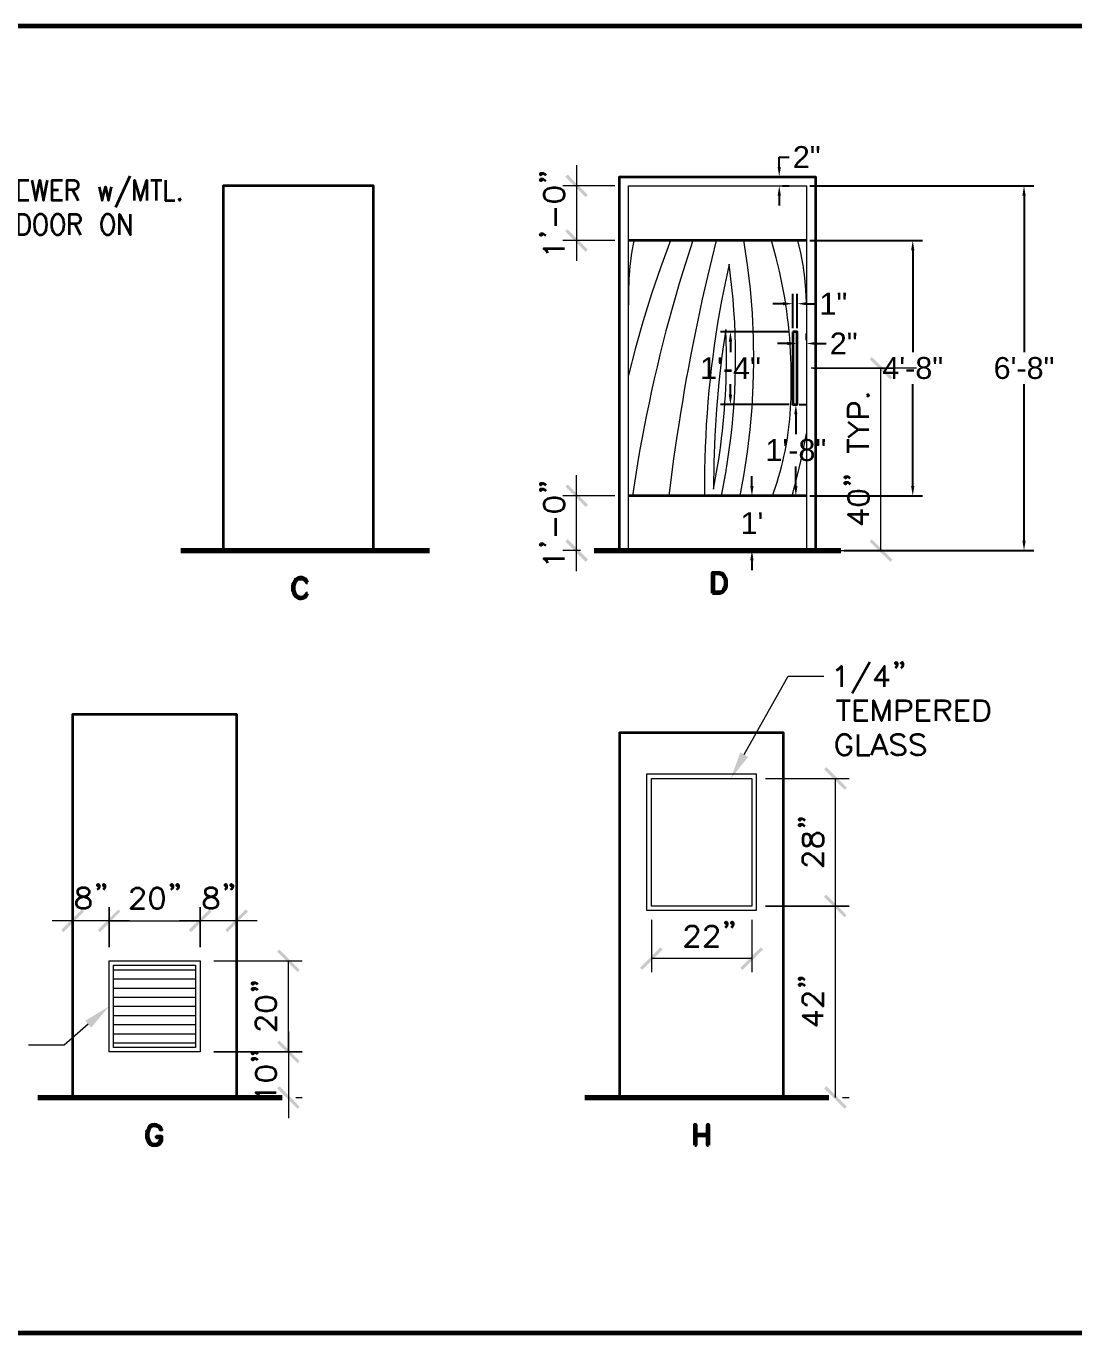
# Model space of a CAD drawing. Header units: inches. Extents: x 5 to 516, y -193 to 129.
# Drawn here: x 259.95 to 279.1, y -122.96 to -99.07 of the extents above; entities that cross this region are included whole.
import ezdxf

# ---------------------------------------------------------------- set-up
doc = ezdxf.new("R2010")
doc.units = ezdxf.units.IN
doc.header["$MEASUREMENT"] = 0
for name, color, linetype in [('Highlight', 210, 'Continuous'), ('PDF3_Geometry', 7, 'Continuous'), ('PDF3_Solid Fills', 7, 'Continuous')]:
    doc.layers.add(name, color=color, linetype=linetype)
doc.styles.get("Standard").update_dxf_attribs({"font": 'arial.ttf'})
doc.dimstyles.get("Standard").update_dxf_attribs({"dimtxt": 0.4, "dimasz": 0.18, "dimexe": 0.18, "dimexo": 0.0625, "dimgap": 0.09, "dimtad": 0, "dimtih": 1, "dimtoh": 1, "dimdec": 4, "dimlfac": 12, "dimzin": 0, "dimdsep": 46, "dimlunit": 4, "dimtxsty": 'Standard', "dimcen": 0.09, "dimadec": 3, "dimazin": 0, "dimtfac": 1, "dimtdec": 4, "dimtofl": 0, "dimtmove": 0, "dimatfit": 3, "dimfxl": 1, "dimtolj": 1, "dimtzin": 0, "dimarcsym": 0})

# ---------------------------------------------------------------- blocks, each defined once
blk = doc.blocks.new('*D26')
at = {"layer": 'Defpoints', "color": 0, "transparency": 16777216}
for p in [(274.211, -102.992), (276.156, -102.992), (274.211, -107.659)]:
    blk.add_point(p, dxfattribs=at)
at = {"layer": 'Highlight', "color": 0, "lineweight": -2, "transparency": 16777216}
for p, q in [((274.274, -102.992), (276.336, -102.992)), ((276.156, -103.172), (276.156, -105.031)), ((276.156, -107.479), (276.156, -105.62)), ((274.274, -107.659), (276.336, -107.659))]:
    blk.add_line(p, q, dxfattribs=at)
at = {"layer": 'Highlight', "color": 0, "transparency": 16777216}
for points in [[(276.126, -103.172), (276.186, -103.172), (276.156, -102.992)], [(276.126, -107.479), (276.186, -107.479), (276.156, -107.659)]]:
    blk.add_solid(points, dxfattribs=at)
at = {"layer": 'Highlight', "color": 0, "transparency": 16777216, "insert": (276.156, -105.325), "char_height": 0.4, "attachment_point": 5}
blk.add_mtext('\\A1;4\'-8"', dxfattribs=at)
blk = doc.blocks.new('*D27')
at = {"layer": 'Defpoints', "color": 0, "transparency": 16777216}
for p in [(274.211, -101.992), (274.841, -108.659), (278.191, -108.659)]:
    blk.add_point(p, dxfattribs=at)
at = {"layer": 'Highlight', "color": 0, "lineweight": -2, "transparency": 16777216}
for p, q in [((274.274, -101.992), (278.371, -101.992)), ((278.191, -102.172), (278.191, -105.031)), ((278.191, -108.479), (278.191, -105.62)), ((274.904, -108.659), (278.371, -108.659))]:
    blk.add_line(p, q, dxfattribs=at)
at = {"layer": 'Highlight', "color": 0, "transparency": 16777216}
for points in [[(278.161, -102.172), (278.221, -102.172), (278.191, -101.992)], [(278.161, -108.479), (278.221, -108.479), (278.191, -108.659)]]:
    blk.add_solid(points, dxfattribs=at)
at = {"layer": 'Highlight', "color": 0, "transparency": 16777216, "insert": (278.191, -105.325), "char_height": 0.4, "attachment_point": 5}
blk.add_mtext('\\A1;6\'-8"', dxfattribs=at)
blk = doc.blocks.new('*D28')
at = {"layer": 'Defpoints', "color": 0, "transparency": 16777216}
for p in [(273.715, -101.826), (273.715, -101.826), (273.715, -101.992)]:
    blk.add_point(p, dxfattribs=at)
at = {"layer": 'Highlight', "color": 0, "lineweight": -2, "transparency": 16777216}
for p, q in [((273.715, -101.646), (273.715, -101.466)), ((273.715, -101.466), (273.895, -101.466)), ((273.777, -101.826), (273.895, -101.826)), ((273.777, -101.992), (273.895, -101.992)), ((273.715, -102.172), (273.715, -102.352))]:
    blk.add_line(p, q, dxfattribs=at)
at = {"layer": 'Highlight', "color": 0, "transparency": 16777216}
for points in [[(273.685, -101.646), (273.745, -101.646), (273.715, -101.826)], [(273.685, -102.172), (273.745, -102.172), (273.715, -101.992)]]:
    blk.add_solid(points, dxfattribs=at)
at = {"layer": 'Highlight', "color": 0, "transparency": 16777216, "insert": (274.218, -101.466), "char_height": 0.4, "attachment_point": 5}
blk.add_mtext('\\A1;2"', dxfattribs=at)
blk = doc.blocks.new('*D29')
at = {"layer": 'Defpoints', "color": 0, "transparency": 16777216}
for p in [(273.216, -107.659), (273.216, -107.659), (273.216, -108.659)]:
    blk.add_point(p, dxfattribs=at)
at = {"layer": 'Highlight', "color": 0, "lineweight": -2, "transparency": 16777216}
for p, q in [((273.216, -107.479), (273.216, -107.299)), ((273.278, -107.659), (273.396, -107.659)), ((273.278, -108.659), (273.396, -108.659)), ((273.216, -108.839), (273.216, -109.019))]:
    blk.add_line(p, q, dxfattribs=at)
at = {"layer": 'Highlight', "color": 0, "transparency": 16777216}
for points in [[(273.186, -107.479), (273.246, -107.479), (273.216, -107.659)], [(273.186, -108.839), (273.246, -108.839), (273.216, -108.659)]]:
    blk.add_solid(points, dxfattribs=at)
at = {"layer": 'Highlight', "color": 0, "transparency": 16777216, "insert": (273.216, -108.159), "char_height": 0.4, "attachment_point": 5}
blk.add_mtext("\\A1;1'", dxfattribs=at)
blk = doc.blocks.new('*D30')
at = {"layer": 'Defpoints', "color": 0, "transparency": 16777216}
for p in [(273.961, -104.659), (272.823, -105.992), (273.961, -105.992)]:
    blk.add_point(p, dxfattribs=at)
at = {"layer": 'Highlight', "color": 0, "lineweight": -2, "transparency": 16777216}
for p, q in [((273.899, -104.659), (272.643, -104.659)), ((272.823, -104.839), (272.823, -105.035)), ((272.823, -105.812), (272.823, -105.616)), ((273.899, -105.992), (272.643, -105.992))]:
    blk.add_line(p, q, dxfattribs=at)
at = {"layer": 'Highlight', "color": 0, "transparency": 16777216}
for points in [[(272.793, -104.839), (272.853, -104.839), (272.823, -104.659)], [(272.793, -105.812), (272.853, -105.812), (272.823, -105.992)]]:
    blk.add_solid(points, dxfattribs=at)
at = {"layer": 'Highlight', "color": 0, "transparency": 16777216, "insert": (272.823, -105.325), "char_height": 0.4, "attachment_point": 5}
blk.add_mtext('\\A1;1\'-4"', dxfattribs=at)
blk = doc.blocks.new('*D31')
at = {"layer": 'Defpoints', "color": 0, "transparency": 16777216}
for p in [(274.044, -104.147), (273.961, -104.659), (274.044, -104.659)]:
    blk.add_point(p, dxfattribs=at)
at = {"layer": 'Highlight', "color": 0, "lineweight": -2, "transparency": 16777216}
for p, q in [((273.781, -104.147), (273.601, -104.147)), ((273.961, -104.596), (273.961, -103.967)), ((274.044, -104.596), (274.044, -103.967)), ((274.224, -104.147), (274.404, -104.147))]:
    blk.add_line(p, q, dxfattribs=at)
at = {"layer": 'Highlight', "color": 0, "transparency": 16777216}
for points in [[(273.781, -104.117), (273.781, -104.177), (273.961, -104.147)], [(274.224, -104.117), (274.224, -104.177), (274.044, -104.147)]]:
    blk.add_solid(points, dxfattribs=at)
at = {"layer": 'Highlight', "color": 0, "transparency": 16777216, "insert": (274.705, -104.147), "char_height": 0.4, "attachment_point": 5}
blk.add_mtext('\\A1;1"', dxfattribs=at)
blk = doc.blocks.new('*D32')
at = {"layer": 'Defpoints', "color": 0, "transparency": 16777216}
for p in [(274.019, -105.992), (274.019, -105.992), (274.019, -107.659)]:
    blk.add_point(p, dxfattribs=at)
at = {"layer": 'Highlight', "color": 0, "lineweight": -2, "transparency": 16777216}
for p, q in [((274.082, -105.992), (274.199, -105.992)), ((274.019, -106.172), (274.019, -106.531)), ((274.019, -107.479), (274.019, -107.12)), ((274.082, -107.659), (274.199, -107.659))]:
    blk.add_line(p, q, dxfattribs=at)
at = {"layer": 'Highlight', "color": 0, "transparency": 16777216}
for points in [[(273.989, -106.172), (274.049, -106.172), (274.019, -105.992)], [(273.989, -107.479), (274.049, -107.479), (274.019, -107.659)]]:
    blk.add_solid(points, dxfattribs=at)
at = {"layer": 'Highlight', "color": 0, "transparency": 16777216, "insert": (274.019, -106.825), "char_height": 0.4, "attachment_point": 5}
blk.add_mtext('\\A1;1\'-8"', dxfattribs=at)
blk = doc.blocks.new('*D33')
at = {"layer": 'Defpoints', "color": 0, "transparency": 16777216}
for p in [(274.044, -104.874), (274.211, -104.874), (274.211, -104.874)]:
    blk.add_point(p, dxfattribs=at)
at = {"layer": 'Highlight', "color": 0, "lineweight": -2, "transparency": 16777216}
for p, q in [((274.044, -104.811), (274.044, -104.694)), ((274.211, -104.811), (274.211, -104.694)), ((273.864, -104.874), (273.684, -104.874)), ((274.391, -104.874), (274.571, -104.874))]:
    blk.add_line(p, q, dxfattribs=at)
at = {"layer": 'Highlight', "color": 0, "transparency": 16777216}
for points in [[(273.864, -104.844), (273.864, -104.904), (274.044, -104.874)], [(274.391, -104.844), (274.391, -104.904), (274.211, -104.874)]]:
    blk.add_solid(points, dxfattribs=at)
at = {"layer": 'Highlight', "color": 0, "transparency": 16777216, "insert": (274.894, -104.874), "char_height": 0.4, "attachment_point": 5}
blk.add_mtext('\\A1;2"', dxfattribs=at)

msp = doc.modelspace()

# ---------------------------------------------------------------- hatches: boundary and pattern name
at = {"layer": 'PDF3_Solid Fills', "transparency": 33554559}
for points in [[(269.8446638, -101.7856591), (269.8046663, -101.8256566), (270.177974, -102.198966), (270.2179732, -102.1589685)], [(270.1779757, -103.198902), (270.2179732, -103.1589046), (269.8446621, -102.7855951), (269.8046663, -102.8255926)], [(275.7442845, -105.5320857), (275.7842819, -105.4920883), (275.4076395, -105.1187788), (275.367642, -105.1587763)], [(269.8446638, -107.4519625), (269.8046663, -107.49196), (270.177974, -107.8652694), (270.2179732, -107.8252719)], [(270.1779757, -108.8652054), (270.2179732, -108.8252079), (269.8446621, -108.4518985), (269.8046663, -108.491896)], [(275.4076396, -108.4518984), (275.3676421, -108.4918958), (275.7442846, -108.8652053), (275.7842821, -108.8252078)], [(274.9110046, -113.0316049), (274.951002, -112.9916075), (274.5743596, -112.618298), (274.5343621, -112.6582955)], [(274.951002, -115.3247912), (274.5743596, -114.9514818), (274.5343621, -114.9914793), (274.9110046, -115.3647887)], [(260.5885908, -115.5947739), (260.6252551, -115.6347713), (261.0018962, -115.258128), (260.9619002, -115.2214645)], [(261.2952123, -115.6347706), (261.6685217, -115.2581281), (261.6285243, -115.2214638), (261.2552131, -115.5947738)], [(263.295084, -115.2214645), (262.9217746, -115.5947739), (262.961772, -115.6347713), (263.3350798, -115.258128)], [(264.0017055, -115.2581281), (263.961708, -115.2214638), (263.5883969, -115.5947738), (263.6283961, -115.6347706)], [(264.9083127, -116.3647246), (264.9483101, -116.3247271), (264.5750008, -115.9514177), (264.5350033, -115.9914152)], [(271.5845509, -115.9514176), (271.5445535, -115.9114202), (271.171244, -116.2880626), (271.2112415, -116.324727)], [(273.0044615, -116.2880625), (273.0444589, -116.3247269), (273.4177667, -115.9514177), (273.3777709, -115.91142)], [(264.9483101, -117.9946199), (264.5750007, -117.6179774), (264.5350033, -117.6579748), (264.9083126, -118.0312843)], [(264.9083127, -118.8645643), (264.9483101, -118.8279), (264.5750008, -118.4512572), (264.5350033, -118.4912549)], [(274.5743596, -118.4512573), (274.5343622, -118.4912547), (274.9110047, -118.8645642), (274.9510022, -118.8278998)]]:
    msp.add_hatch(color=256, dxfattribs=at).paths.add_polyline_path(points)

# ---------------------------------------------------------------- linework, layer by layer
at = {"layer": 'PDF3_Geometry', "lineweight": 60}
for points in [[(282.7805003, -99.0724983), (233.3803336, -99.0724983)], [(155.7886388, -122.9609678), (290.779984, -122.9609678)]]:
    msp.add_lwpolyline(points, dxfattribs=at)
at = {"layer": 'PDF3_Geometry', "lineweight": 35}
for points in [[(269.3580278, -101.7589936), (269.3780265, -101.7789923), (269.3580278, -101.7956579), (269.3413622, -101.7789923), (269.3580278, -101.7589936), (269.3946921, -101.7589936), (269.4313564, -101.7789923), (269.448022, -101.7956579)], [(259.9952933, -102.2622962), (259.8086386, -102.2622962), (259.8086386, -101.8856537), (259.9952933, -101.8856537)], [(260.0519567, -101.8856521), (260.1219522, -102.2622946), (260.1952808, -101.8856521), (260.2652763, -102.2622946), (260.3386049, -101.8856521)], [(260.6085895, -102.2622962), (260.4219348, -102.2622962), (260.4219348, -101.8856537), (260.6085895, -101.8856537)], [(260.6952497, -102.2622962), (260.6952497, -101.8856537), (260.8219082, -101.8856537), (260.8652388, -101.9056524), (260.8819044, -101.922318), (260.8952369, -101.9589823), (260.8952369, -101.9923135), (260.8819044, -102.0289778), (260.8652388, -102.0456434), (260.8219082, -102.0656421), (260.6952497, -102.0656421)], [(261.8385107, -101.815656), (261.5818605, -102.3856195)], [(261.9251717, -102.2622962), (261.9251717, -101.8856537), (262.0384977, -102.2622962), (262.1518238, -101.8856537), (262.1518238, -102.2622962)], [(262.2251504, -101.8856521), (262.4251376, -101.8856521)], [(262.3251433, -101.8856521), (262.3251433, -102.2622946)], [(262.4951357, -101.8856521), (262.4951357, -102.2622946), (262.6651248, -102.2622946)], [(266.29489, -108.6585519), (266.29489, -101.9923126), (263.5450663, -101.9923126), (263.5450663, -108.6585519)], [(269.3580278, -101.8656541), (269.3780265, -101.8856529), (269.3580278, -101.9023185), (269.3413622, -101.8856529), (269.3580278, -101.8656541), (269.3946921, -101.8656541), (269.4313564, -101.8856529), (269.448022, -101.9023185)], [(270.7946015, -108.6585519), (270.7946015, -101.8256566), (274.3777051, -101.8256566), (274.3777051, -108.6585519)], [(260.4219348, -102.06564), (260.538594, -102.06564)], [(260.7952426, -102.06564), (260.8952362, -102.262294)], [(261.2818786, -102.0123122), (261.3385416, -102.2622962), (261.3952047, -102.0123122), (261.4518677, -102.2622962), (261.5085307, -102.0123122)], [(269.6280096, -102.7222649), (269.6280096, -102.4022855)], [(260.2652778, -102.5289458), (260.2386128, -102.5122802), (260.1819498, -102.5122802), (260.1519517, -102.5289458), (260.1219537, -102.5656101)], [(260.7385819, -102.8855879), (260.7385819, -102.5122785), (260.8652404, -102.5122785), (260.908571, -102.5289441), (260.9219035, -102.5456097), (260.9385691, -102.5822741), (260.9385691, -102.6189384), (260.9219035, -102.6556027), (260.908571, -102.6722683), (260.8652404, -102.6889339), (260.7385819, -102.6889339)], [(260.8385748, -102.6889351), (260.9385684, -102.8855892)], [(261.4951965, -102.5289458), (261.4651984, -102.5122802), (261.4085354, -102.5122802), (261.3818704, -102.5289458), (261.3518724, -102.5656101)], [(261.6518534, -102.8855879), (261.6518534, -102.5122785), (261.8518406, -102.8855879), (261.8518406, -102.5122785)], [(260.1819498, -102.8855896), (260.2386128, -102.8855896), (260.2652778, -102.868924)], [(261.4085354, -102.8855896), (261.4651984, -102.8855896), (261.4951965, -102.868924)], [(269.3580278, -102.86559), (269.3780265, -102.8855888), (269.3580278, -102.9022544), (269.3413622, -102.8855888), (269.3580278, -102.86559), (269.3946921, -102.86559), (269.4313564, -102.8855888), (269.448022, -102.9022544)], [(269.4846862, -103.2222329), (269.4646875, -103.1889017), (269.4113576, -103.1355718), (269.7880001, -103.1355718)], [(274.2110491, -102.9922485), (270.9612575, -102.9922485)], [(275.3509771, -106.2153746), (274.9776677, -106.2153746), (274.9776677, -106.0553849), (274.9943333, -106.0020549), (275.014332, -105.9820562), (275.0476632, -105.9653906), (275.1009932, -105.9653906), (275.1376575, -105.9820562), (275.1576562, -106.0020549), (275.1743218, -106.0553849), (275.1743218, -106.2153746)], [(274.977666, -106.3053686), (275.1576544, -106.4486927)], [(274.977666, -106.5886841), (275.1576544, -106.448693), (275.3509754, -106.448693)], [(274.977666, -106.8753326), (274.977666, -106.6253486)], [(274.977666, -106.7520071), (275.3509754, -106.7520071)], [(269.3580278, -107.425297), (269.3780265, -107.4452957), (269.3580278, -107.4619613), (269.3413622, -107.4452957), (269.3580278, -107.425297), (269.3946921, -107.425297), (269.4313564, -107.4452957), (269.448022, -107.4619613)], [(274.9243382, -107.3053044), (274.9410038, -107.32197), (274.9243382, -107.3386356), (274.9076726, -107.32197), (274.9243382, -107.3053044), (274.9610025, -107.3053044), (274.9943337, -107.32197), (275.0143325, -107.3386356)], [(274.9243382, -107.411965), (274.9410038, -107.4286306), (274.9243382, -107.4486293), (274.9076726, -107.4286306), (274.9243382, -107.411965), (274.9610025, -107.411965), (274.9943337, -107.4286306), (275.0143325, -107.4486293)], [(269.3580278, -107.5319575), (269.3780265, -107.5519562), (269.3580278, -107.5686218), (269.3413622, -107.5519562), (269.3580278, -107.5319575), (269.3946921, -107.5319575), (269.4313564, -107.5519562), (269.448022, -107.5686218)], [(274.2110491, -107.658616), (270.9612575, -107.658616)], [(275.3509754, -108.0019269), (274.977666, -108.0019269), (275.2276499, -108.1785823), (275.2276499, -107.9119327)], [(269.6280096, -108.3919013), (269.6280096, -108.0685887)], [(269.3580278, -108.5318934), (269.3780265, -108.5518921), (269.3580278, -108.5685577), (269.3413622, -108.5518921), (269.3580278, -108.5318934), (269.3946921, -108.5318934), (269.4313564, -108.5518921), (269.448022, -108.5685577)], [(269.4846862, -108.8918693), (269.4646875, -108.8552049), (269.4113576, -108.801875), (269.7880001, -108.801875)], [(274.7643482, -110.8450793), (274.7976794, -110.8250805), (274.8510093, -110.7717506), (274.8510093, -111.1483931)], [(275.370975, -110.7017542), (275.0476624, -111.2717176)], [(275.6376239, -111.1483927), (275.6376239, -110.7717502), (275.4609686, -111.0217342), (275.7276182, -111.0217342)], [(275.870943, -110.7184191), (275.8509443, -110.7350847), (275.8342787, -110.7184191), (275.8509443, -110.7017535), (275.870943, -110.7184191), (275.870943, -110.7550834), (275.8509443, -110.7917477), (275.8342787, -110.8084133)], [(275.9776019, -110.7184191), (275.9609363, -110.7350847), (275.9409375, -110.7184191), (275.9609363, -110.7017535), (275.9776019, -110.7184191), (275.9776019, -110.7550834), (275.9609363, -110.7917477), (275.9409375, -110.8084133)], [(274.7643482, -111.3983749), (275.0143322, -111.3983749)], [(274.887672, -111.3983749), (274.887672, -111.7716843)], [(275.3343115, -111.7716853), (275.1009932, -111.7716853), (275.1009932, -111.3983759), (275.3343115, -111.3983759)], [(275.4409711, -111.7716853), (275.4409711, -111.3983759), (275.5842952, -111.7716853), (275.7276194, -111.3983759), (275.7276194, -111.7716853)], [(275.870943, -111.7716853), (275.870943, -111.3983759), (276.0309327, -111.3983759), (276.0842626, -111.4150415), (276.1009282, -111.4317071), (276.120927, -111.4683714), (276.120927, -111.5217013), (276.1009282, -111.5583656), (276.0842626, -111.5750312), (276.0309327, -111.5950299), (275.870943, -111.5950299)], [(276.4775708, -111.7716853), (276.2442524, -111.7716853), (276.2442524, -111.3983759), (276.4775708, -111.3983759)], [(276.5842304, -111.7716853), (276.5842304, -111.3983759), (276.7442201, -111.3983759), (276.79755, -111.4150415), (276.8175488, -111.4317071), (276.8342144, -111.4683714), (276.8342144, -111.5050357), (276.8175488, -111.5417), (276.79755, -111.5583656), (276.7442201, -111.5750312), (276.5842304, -111.5750312)], [(277.1908581, -111.7716853), (276.9608728, -111.7716853), (276.9608728, -111.3983759), (277.1908581, -111.3983759)], [(263.7950503, -118.6579108), (263.7950503, -111.6583596), (260.7952426, -111.6583596), (260.7952426, -118.6579108)], [(275.1009932, -111.5750316), (275.2443173, -111.5750316)], [(276.2442524, -111.5750316), (276.3875766, -111.5750316)], [(276.7108889, -111.5750316), (276.8342143, -111.7716856)], [(276.9608728, -111.5750316), (277.1008639, -111.5750316)], [(273.7944092, -118.6579108), (273.7944092, -111.9916715), (270.7946015, -111.9916715), (270.7946015, -118.6579108)], [(275.0309971, -112.1116632), (275.0143315, -112.0749989), (274.9776672, -112.0416677), (274.9410029, -112.021669), (274.8710074, -112.021669), (274.834343, -112.0416677), (274.7976787, -112.0749989), (274.7810131, -112.1116632), (274.7643475, -112.1649931), (274.7643475, -112.2549873), (274.7810131, -112.3083173)], [(275.1543226, -112.0216692), (275.1543226, -112.3983118), (275.3709754, -112.3983118)], [(275.4043066, -112.3983117), (275.5476307, -112.0216692), (275.6909549, -112.3983117)], [(276.0142681, -112.0749995), (275.9776038, -112.0416683), (275.9242738, -112.0216696), (275.8509452, -112.0216696), (275.7976153, -112.0416683), (275.7642841, -112.0749995), (275.7642841, -112.1116638), (275.7809497, -112.1483282), (275.7976153, -112.1649938), (275.8342796, -112.1816593), (275.9409394, -112.2183237)], [(276.3709109, -112.0749995), (276.3342466, -112.0416683), (276.2809167, -112.0216696), (276.2109212, -112.0216696), (276.1542581, -112.0416683), (276.120927, -112.0749995), (276.120927, -112.1116638), (276.1375926, -112.1483282), (276.1542581, -112.1649938), (276.1909225, -112.1816593), (276.2975823, -112.2183237)], [(275.0143315, -112.3449816), (275.0309971, -112.3083173), (275.0309971, -112.2549873), (274.9410029, -112.2549873)], [(275.460969, -112.2716532), (275.6376243, -112.2716532)], [(275.8509452, -112.3983121), (275.7976153, -112.3783134), (275.7642841, -112.3449822)], [(276.2109212, -112.3983121), (276.1542581, -112.3783134), (276.120927, -112.3449822)], [(274.0910583, -113.5549046), (274.1077239, -113.5715702), (274.0910583, -113.5915689), (274.0710596, -113.5715702), (274.0910583, -113.5549046), (274.1277226, -113.5549046), (274.1610538, -113.5715702), (274.1810525, -113.5915689)], [(274.0910583, -113.6615643), (274.1077239, -113.6782299), (274.0910583, -113.6982286), (274.0710596, -113.6782299), (274.0910583, -113.6615643), (274.1277226, -113.6615643), (274.1610538, -113.6782299), (274.1810525, -113.6982286)], [(274.2343817, -114.4115162), (274.214383, -114.4115162), (274.1810518, -114.3948507), (274.1610531, -114.3748519), (274.1443875, -114.3415207), (274.1443875, -114.2681921), (274.1610531, -114.2315278), (274.1810518, -114.2148622), (274.214383, -114.1981966), (274.2510473, -114.1981966), (274.2877116, -114.2148622), (274.3410415, -114.2515265), (274.5176969, -114.4281818), (274.5176969, -114.1781979)], [(261.2785456, -114.7748259), (261.26188, -114.7948246), (261.2452144, -114.7748259), (261.26188, -114.7581603), (261.2785456, -114.7748259), (261.2785456, -114.8114902), (261.26188, -114.8481545), (261.2452144, -114.8648201)], [(261.3852045, -114.7748259), (261.3685389, -114.7948246), (261.3518733, -114.7748259), (261.3685389, -114.7581603), (261.3852045, -114.7748259), (261.3852045, -114.8114902), (261.3685389, -114.8481545), (261.3518733, -114.8648201)], [(261.8751735, -114.9181502), (261.8751735, -114.9014846), (261.8918391, -114.8648202), (261.9118378, -114.8481547), (261.945169, -114.8281559), (262.0184976, -114.8281559), (262.055162, -114.8481547), (262.0718276, -114.8648202), (262.0884932, -114.9014846), (262.0884932, -114.9348158), (262.0718276, -114.9714801), (262.0351632, -115.02481), (261.8585079, -115.2047985), (262.1084919, -115.2047985)], [(262.6251254, -114.7748259), (262.6084598, -114.7948246), (262.5884611, -114.7748259), (262.6084598, -114.7581603), (262.6251254, -114.7748259), (262.6251254, -114.8114902), (262.6084598, -114.8481545), (262.5884611, -114.8648201)], [(262.7317843, -114.7748259), (262.7151187, -114.7948246), (262.69512, -114.7748259), (262.7151187, -114.7581603), (262.7317843, -114.7748259), (262.7317843, -114.8114902), (262.7151187, -114.8481545), (262.69512, -114.8648201)], [(263.6117294, -114.7748259), (263.5950638, -114.7948246), (263.5783982, -114.7748259), (263.5950638, -114.7581603), (263.6117294, -114.7748259), (263.6117294, -114.8114902), (263.5950638, -114.8481545), (263.5783982, -114.8648201)], [(263.7217212, -114.7748259), (263.7017225, -114.7948246), (263.6850569, -114.7748259), (263.7017225, -114.7581603), (263.7217212, -114.7748259), (263.7217212, -114.8114902), (263.7017225, -114.8481545), (263.6850569, -114.8648201)], [(272.0145245, -115.6114388), (272.0145245, -115.5914401), (272.0311901, -115.5581089), (272.0511888, -115.5381102), (272.08452, -115.5214446), (272.1578487, -115.5214446), (272.194513, -115.5381102), (272.2111786, -115.5581089), (272.2278442, -115.5914401), (272.2278442, -115.6281044), (272.2111786, -115.6647687), (272.1745143, -115.7180986), (271.9978589, -115.894754), (272.2478429, -115.894754)], [(272.3711674, -115.6114388), (272.3711674, -115.5914401), (272.387833, -115.5581089), (272.4078317, -115.5381102), (272.444496, -115.5214446), (272.5144915, -115.5214446), (272.5511558, -115.5381102), (272.5678214, -115.5581089), (272.584487, -115.5914401), (272.584487, -115.6281044), (272.5678214, -115.6647687), (272.5311571, -115.7180986), (272.3545018, -115.894754), (272.6044857, -115.894754)], [(272.7644764, -115.4681146), (272.7478108, -115.4847802), (272.7278121, -115.4681146), (272.7478108, -115.4481158), (272.7644764, -115.4681146), (272.7644764, -115.5014458), (272.7478108, -115.5381101), (272.7278121, -115.5581088)], [(272.8711353, -115.4681146), (272.8544697, -115.4847802), (272.834471, -115.4681146), (272.8544697, -115.4481158), (272.8711353, -115.4681146), (272.8711353, -115.5014458), (272.8544697, -115.5381101), (272.834471, -115.5581088)], [(264.0916994, -116.5547123), (264.108365, -116.5713779), (264.0916994, -116.5913766), (264.0717007, -116.5713779), (264.0916994, -116.5547123), (264.1250306, -116.5547123), (264.1616949, -116.5713779), (264.1783605, -116.5913766)], [(274.0910583, -116.4713843), (274.1077239, -116.4880499), (274.0910583, -116.5080486), (274.0710596, -116.4880499), (274.0910583, -116.4713843), (274.1277226, -116.4713843), (274.1610538, -116.4880499), (274.1810525, -116.5080486)], [(264.0916994, -116.661372), (264.108365, -116.6780376), (264.0916994, -116.6980363), (264.0717007, -116.6780376), (264.0916994, -116.661372), (264.1250306, -116.661372), (264.1616949, -116.6780376), (264.1783605, -116.6980363)], [(274.0910583, -116.578044), (274.1077239, -116.5947096), (274.0910583, -116.6147083), (274.0710596, -116.5947096), (274.0910583, -116.578044), (274.1277226, -116.578044), (274.1610538, -116.5947096), (274.1810525, -116.6147083)], [(274.2343817, -116.9713522), (274.214383, -116.9713522), (274.1810518, -116.9546866), (274.1610531, -116.9346879), (274.1443875, -116.9013567), (274.1443875, -116.8280281), (274.1610531, -116.7913638), (274.1810518, -116.7746982), (274.214383, -116.7580326), (274.2510473, -116.7580326), (274.2877116, -116.7746982), (274.3410415, -116.8113625), (274.5176969, -116.9880178), (274.5176969, -116.7380339)], [(264.2316881, -117.4113239), (264.2150225, -117.4113239), (264.1783582, -117.3946583), (264.1616926, -117.3746596), (264.145027, -117.3413284), (264.145027, -117.2679998), (264.1616926, -117.2346686), (264.1783582, -117.2146699), (264.2150225, -117.1980043), (264.2516869, -117.1980043), (264.285018, -117.2146699), (264.3416811, -117.2513342), (264.5183364, -117.4279895), (264.5183364, -117.1780055)], [(274.5176955, -117.1680059), (274.1443861, -117.1680059), (274.39437, -117.3446613), (274.39437, -117.0780117)], [(264.0916994, -117.8312969), (264.108365, -117.8479625), (264.0916994, -117.8679612), (264.0717007, -117.8479625), (264.0916994, -117.8312969), (264.1250306, -117.8312969), (264.1616949, -117.8479625), (264.1783605, -117.8679612)], [(264.0916994, -117.9379566), (264.108365, -117.9579553), (264.0916994, -117.9746209), (264.0717007, -117.9579553), (264.0916994, -117.9379566), (264.1250306, -117.9379566), (264.1616949, -117.9579553), (264.1783605, -117.9746209)], [(264.2150232, -118.651244), (264.1983576, -118.6179128), (264.1450277, -118.5645829), (264.5183371, -118.5645829)]]:
    msp.add_lwpolyline(points, dxfattribs=at)
at = {"layer": 'PDF3_Geometry', "lineweight": 15}
for points in [[(270.0113197, -101.6156702), (270.0113197, -102.9922486)], [(270.7112735, -101.9923126), (269.7613344, -101.9923126)], [(270.9612575, -108.6585519), (270.9612575, -101.9923126), (274.2110491, -101.9923126), (274.2110491, -108.6585519)], [(270.7112735, -102.9922485), (269.7613344, -102.9922485)], [(270.0113197, -102.9922485), (270.0113197, -103.3655579)], [(271.0579174, -102.9922485), (271.0145869, -103.2255669), (270.9812557, -103.4588853), (270.9645901, -103.6955368), (270.9579238, -103.9321883), (270.9612569, -104.1688397)], [(271.7245413, -102.9922485), (271.547886, -103.4755509), (271.38123, -103.9655195), (271.2279065, -104.4588212), (271.0879155, -104.955456), (270.9612569, -105.4554239)], [(273.2511107, -105.2254377), (273.2444445, -104.7787996), (273.2244458, -104.3288285), (273.1877815, -103.8821904), (273.1377847, -103.4355524), (273.0677892, -102.9922474)], [(274.2110491, -104.1255089), (274.2010498, -103.8955236), (274.1810511, -103.6688715), (274.151053, -103.4422193), (274.1077224, -103.2155673), (274.0577256, -102.9922482)], [(273.0011268, -107.658616), (273.0744554, -107.2586417), (273.1344516, -106.8553342), (273.1844484, -106.4486935), (273.2177795, -106.042053), (273.2411114, -105.6354125), (273.2511107, -105.2254387)], [(276.2275858, -105.3254323), (274.2977095, -105.3254323)], [(274.3377093, -105.3254323), (275.8242807, -105.3254323)], [(275.5742955, -108.6585519), (275.5742955, -105.3254323)], [(273.9510662, -107.658616), (274.0510598, -107.2819735), (274.1377209, -106.8986647), (274.2110495, -106.5186891)], [(270.0113197, -107.658616), (270.0113197, -107.2819735)], [(270.7112735, -107.658616), (269.7613344, -107.658616)], [(270.0113197, -109.0351943), (270.0113197, -107.6586159)], [(270.0813141, -108.6585519), (269.7613346, -108.6585519)], [(274.6276891, -108.6585519), (275.8242791, -108.6585519)], [(276.2275858, -108.6585519), (275.2076512, -108.6585519)], [(273.0744558, -112.3883127), (273.8810708, -110.9550713), (274.531029, -110.9550713)], [(273.4610972, -112.8249514), (274.9909992, -112.8249514)], [(274.7410156, -118.6579108), (274.7410156, -115.1581352), (274.7410156, -112.8249514)], [(260.7952426, -115.9080871), (260.7952426, -115.1781339)], [(263.7950503, -115.9080871), (263.7950503, -115.1781339)], [(260.7952426, -115.4281179), (260.4186001, -115.4281179)], [(261.8351777, -115.4281179), (260.7952444, -115.4281179)], [(261.4618665, -115.4281179), (263.1284263, -115.4281179), (262.7517838, -115.4281179)], [(264.1683614, -115.4281179), (263.1284282, -115.4281179)], [(271.3778974, -115.4081192), (271.3778974, -116.3680577)], [(273.2111132, -115.4081192), (273.2111132, -116.3680577)], [(261.5451945, -116.3247271), (263.0450984, -116.3247271)], [(263.3784103, -116.1580711), (264.9916403, -116.1580711)], [(264.7416567, -117.8246309), (264.7416567, -116.1580711)], [(273.2111132, -116.1180736), (271.3778974, -116.1180736)], [(261.5451945, -116.491383), (263.0450984, -116.491383)], [(261.5451945, -116.658039), (263.0450984, -116.658039)], [(261.5451945, -116.824695), (263.0450984, -116.824695)], [(261.5451945, -116.991351), (263.0450984, -116.991351)], [(261.5451945, -117.158007), (263.0450984, -117.158007)], [(261.0818894, -117.3179961), (260.6385845, -117.7013049), (259.9886262, -117.7013049)], [(261.5451945, -117.3246629), (263.0450984, -117.3246629)], [(261.5451945, -117.4913189), (263.0450984, -117.4913189)], [(264.7416567, -117.4513214), (264.7416567, -118.6579107)], [(261.5451945, -117.6579749), (263.0450984, -117.6579749)], [(264.7416567, -118.6579108), (264.7416567, -119.0345533)], [(264.8749812, -118.6579108), (264.9916404, -118.6579108)], [(274.8743401, -118.6579108), (274.9909993, -118.6579108)]]:
    msp.add_lwpolyline(points, dxfattribs=at)
at = {"layer": 'PDF3_Geometry', "lineweight": 35}
for points in [[(262.7517856, -102.22563), (262.7384531, -102.2422956), (262.7517856, -102.2622943), (262.7651181, -102.2422956)], [(269.4113572, -102.1689676), (269.4313559, -102.2222975), (269.4846858, -102.2589618), (269.5746801, -102.2789605), (269.62801, -102.2789605), (269.7146711, -102.2589618), (269.768001, -102.2222975), (269.7879997, -102.1689676), (269.7879997, -102.1356364), (269.768001, -102.0823065), (269.7146711, -102.0456421), (269.62801, -102.0289765), (269.5746801, -102.0289765), (269.4846858, -102.0456421), (269.4313559, -102.0823065), (269.4113572, -102.1356364)], [(259.8086386, -102.8855879), (259.8086386, -102.5122785), (259.9086322, -102.5122785), (259.9519628, -102.5289441), (259.9819609, -102.5656085), (259.9952933, -102.6022728), (260.0086258, -102.6556027), (260.0086258, -102.7422638), (259.9952933, -102.7955937), (259.9819609, -102.832258), (259.9519628, -102.8689223), (259.9086322, -102.8855879)], [(273.9610652, -104.6588083), (273.9610652, -105.9920562), (274.0443931, -105.9920562), (274.0443931, -104.6588083)], [(275.3176456, -105.8220655), (275.3343112, -105.8387311), (275.3509768, -105.8220655), (275.3343112, -105.8053999)], [(269.4113572, -107.8386039), (269.4313559, -107.8919338), (269.4846858, -107.925265), (269.5746801, -107.9452638), (269.62801, -107.9452638), (269.7146711, -107.925265), (269.768001, -107.8919338), (269.7879997, -107.8386039), (269.7879997, -107.8019396), (269.768001, -107.7486097), (269.7146711, -107.7119454), (269.62801, -107.6952798), (269.5746801, -107.6952798), (269.4846858, -107.7119454), (269.4313559, -107.7486097), (269.4113572, -107.8019396)], [(274.977666, -107.7152784), (274.9943316, -107.7686083), (275.0476615, -107.8052727), (275.1376557, -107.8219383), (275.1909856, -107.8219383), (275.2809799, -107.8052727), (275.3343098, -107.7686083), (275.3509754, -107.7152784), (275.3509754, -107.6786141), (275.3343098, -107.6252842), (275.2809799, -107.5886199), (275.1909856, -107.5719543), (275.1376557, -107.5719543), (275.0476615, -107.5886199), (274.9943316, -107.6252842), (274.977666, -107.6786141)], [(277.2975178, -111.7716853), (277.2975178, -111.3983759), (277.4241763, -111.3983759), (277.4775062, -111.4150415), (277.5141706, -111.4517058), (277.5308362, -111.485037), (277.5475017, -111.5417), (277.5475017, -111.6283611), (277.5308362, -111.681691), (277.5141706, -111.7183553), (277.4775062, -111.7550197), (277.4241763, -111.7716853)], [(274.1443861, -113.9815435), (274.1610517, -114.0382065), (274.197716, -114.0548721), (274.2343803, -114.0548721), (274.2677115, -114.0382065), (274.2877102, -114.0015422), (274.3043758, -113.9282136), (274.3210414, -113.8748837), (274.3577057, -113.8415525), (274.39437, -113.8215538), (274.4476999, -113.8215538), (274.4843643, -113.8415525), (274.5010299, -113.8582181), (274.5176955, -113.911548), (274.5176955, -113.9815435), (274.5010299, -114.0382065), (274.4843643, -114.0548721), (274.4476999, -114.0715377), (274.39437, -114.0715377), (274.3577057, -114.0548721), (274.3210414, -114.0182078), (274.3043758, -113.9648779), (274.2877102, -113.8948824), (274.2677115, -113.8582181), (274.2343803, -113.8415525), (274.197716, -113.8415525), (274.1610517, -113.8582181), (274.1443861, -113.911548)], [(260.9585656, -114.8281562), (260.9052357, -114.8481549), (260.885237, -114.8814861), (260.885237, -114.9181504), (260.9052357, -114.9548148), (260.9419, -114.9714803), (261.0118955, -114.9881459), (261.0652254, -115.0081447), (261.1018897, -115.044809), (261.1185553, -115.0781402), (261.1185553, -115.1314701), (261.1018897, -115.1681344), (261.081891, -115.1848), (261.0285611, -115.2047987), (260.9585656, -115.2047987), (260.9052357, -115.1848), (260.885237, -115.1681344), (260.8685714, -115.1314701), (260.8685714, -115.0781402), (260.885237, -115.044809), (260.9219013, -115.0081447), (260.9752312, -114.9881459), (261.0485598, -114.9714803), (261.081891, -114.9548148), (261.1018897, -114.9181504), (261.1018897, -114.8814861), (261.081891, -114.8481549), (261.0285611, -114.8281562)], [(262.3218137, -114.8281562), (262.2684838, -114.8481549), (262.2318195, -114.9014848), (262.2151539, -114.9881459), (262.2151539, -115.044809), (262.2318195, -115.1314701), (262.2684838, -115.1848), (262.3218137, -115.2047987), (262.358478, -115.2047987), (262.4118079, -115.1848), (262.4451391, -115.1314701), (262.4651378, -115.044809), (262.4651378, -114.9881459), (262.4451391, -114.9014848), (262.4118079, -114.8481549), (262.358478, -114.8281562)], [(263.2917493, -114.8281562), (263.2384194, -114.8481549), (263.2217538, -114.8814861), (263.2217538, -114.9181504), (263.2384194, -114.9548148), (263.2750837, -114.9714803), (263.3450793, -114.9881459), (263.3984092, -115.0081447), (263.4350735, -115.044809), (263.4517391, -115.0781402), (263.4517391, -115.1314701), (263.4350735, -115.1681344), (263.4150748, -115.1848), (263.3617449, -115.2047987), (263.2917493, -115.2047987), (263.2384194, -115.1848), (263.2217538, -115.1681344), (263.2017551, -115.1314701), (263.2017551, -115.0781402), (263.2217538, -115.044809), (263.255085, -115.0081447), (263.3084149, -114.9881459), (263.3817436, -114.9714803), (263.4150748, -114.9548148), (263.4350735, -114.9181504), (263.4350735, -114.8814861), (263.4150748, -114.8481549), (263.3617449, -114.8281562)], [(264.1450272, -116.9646854), (264.1616928, -117.0180153), (264.2150227, -117.0546796), (264.3050169, -117.0713452), (264.3583468, -117.0713452), (264.448341, -117.0546796), (264.501671, -117.0180153), (264.5183366, -116.9646854), (264.5183366, -116.9280211), (264.501671, -116.8746912), (264.448341, -116.84136), (264.3583468, -116.8213613), (264.3050169, -116.8213613), (264.2150227, -116.84136), (264.1616928, -116.8746912), (264.1450272, -116.9280211)], [(264.1450272, -118.2412708), (264.1616928, -118.2946008), (264.2150227, -118.3312651), (264.3050169, -118.3479307), (264.3583468, -118.3479307), (264.448341, -118.3312651), (264.501671, -118.2946008), (264.5183366, -118.2412708), (264.5183366, -118.2079396), (264.501671, -118.1512766), (264.448341, -118.1179454), (264.3583468, -118.0979467), (264.3050169, -118.0979467), (264.2150227, -118.1179454), (264.1616928, -118.1512766), (264.1450272, -118.2079396)]]:
    msp.add_lwpolyline(points, close=True, dxfattribs=at)
msp.add_lwpolyline([(260.4952639, -102.8855896), (260.5519269, -102.8855896), (260.581925, -102.868924, 0.3485294118), (260.581925, -102.5289458), (260.5519269, -102.5122802), (260.4952639, -102.5122802), (260.4652658, -102.5289458), (260.4386008, -102.5656101)], format="xyb", dxfattribs=at)
at = {"layer": 'PDF3_Geometry', "lineweight": 15}
for points in [[(272.1345153, -102.9922485), (271.9511937, -103.562212, 0.0321424958), (271.1245801, -107.0653207), (271.0345859, -107.658616)], [(272.5644872, -102.9922485), (272.4011644, -103.6522062, 0.0230913211), (271.7845372, -106.9853257), (271.6978761, -107.658616)], [(273.5910904, -107.658616), (273.6744184, -107.4119652, 0.0710199539), (273.9310686, -105.8653977), (273.9344013, -105.6020818), (273.9310682, -105.272103, 0.0581499626), (273.6610855, -103.3088955), (273.5710912, -102.9922491)], [(272.6611488, -107.658616), (272.7378106, -107.2386429, 0.0684635339), (272.8511367, -103.8488602), (272.7978067, -103.4255542), (272.7011463, -103.8888576, 0.0460067905), (272.3511687, -107.185313), (272.3478356, -107.658616)]]:
    msp.add_lwpolyline(points, format="xyb", dxfattribs=at)
msp.add_lwpolyline([(272.7511433, -105.0354509), (272.7378109, -104.6154778), (272.6678154, -105.0987802), (272.6111523, -105.5854156), (272.5678218, -106.0720511), (272.5378237, -106.5620198), (272.517825, -107.0486551), (272.5144918, -107.5386237), (272.5878205, -107.1253169, 0.0418355093)], format="xyb", close=True, dxfattribs=at)
at = {"layer": 'PDF3_Geometry', "lineweight": 70}
for points in [[(262.7717835, -108.6585519), (267.3181585, -108.6585519)], [(270.3312981, -108.6585519), (274.8410089, -108.6585519)], [(270.4779545, -108.6585519), (274.6943509, -108.6585519)], [(260.1586155, -118.6579108), (264.624996, -118.6579108)], [(270.1579761, -118.6579108), (274.6243566, -118.6579108)]]:
    msp.add_lwpolyline(points, dxfattribs=at)
at = {"layer": 'PDF3_Geometry', "lineweight": 50}
for points in [[(272.4978258, -109.4385006), (272.6244844, -109.4385006), (272.6778143, -109.421835), (272.7111455, -109.3851707), (272.7311442, -109.3518395), (272.7478098, -109.2985096), (272.7478098, -109.2085153), (272.7311442, -109.1551854), (272.7111455, -109.1185211), (272.6778143, -109.0818568), (272.6244844, -109.0651912), (272.4978258, -109.0651912)], [(272.5144925, -109.421836), (272.6244854, -109.421836), (272.6778153, -109.4051704), (272.6944809, -109.3851717), (272.7111465, -109.3518405), (272.7311452, -109.2985106), (272.7311452, -109.2085164), (272.7111465, -109.1551865), (272.6944809, -109.1185221), (272.6778153, -109.1018565), (272.6244854, -109.0818578), (272.5144925, -109.0818578)], [(272.1711815, -119.5311882), (272.1711815, -119.1578788), (272.1878471, -119.1578788), (272.1878471, -119.5311882)], [(272.4211655, -119.5311881), (272.4211655, -119.1578787), (272.4044999, -119.1578787), (272.4044999, -119.5311881)]]:
    msp.add_lwpolyline(points, close=True, dxfattribs=at)
for points in [[(265.0916353, -109.2451808), (265.0749697, -109.2451808), (265.054971, -109.2085165), (265.0383054, -109.1918509), (265.0016411, -109.1751853), (264.9316456, -109.1751853), (264.8949812, -109.1918509), (264.8583169, -109.2451808), (264.8416513, -109.2985107), (264.8416513, -109.388505)], [(265.0383054, -109.4951648), (265.054971, -109.4784992), (265.0749697, -109.4418349), (265.0916353, -109.4418349)], [(262.3684767, -119.1912098), (262.3851423, -119.2112085), (262.4018079, -119.2445397), (262.4218066, -119.2445397), (262.4018079, -119.2112085), (262.3684767, -119.1745442)], [(262.1518239, -119.2978696), (262.1518239, -119.3878639), (262.1718226, -119.4411938), (262.1884882, -119.4778581), (262.2251526, -119.5145224), (262.2584838, -119.531188), (262.3318124, -119.531188), (262.3684767, -119.5145224), (262.4018079, -119.4778581), (262.4218066, -119.4411938), (262.4218066, -119.3711983), (262.3318124, -119.3711983), (262.3318124, -119.3878639), (262.4018079, -119.3878639), (262.4018079, -119.4411938), (262.3851423, -119.4778581), (262.3684767, -119.4945237), (262.3318124, -119.5145224), (262.2584838, -119.5145224), (262.2251526, -119.4945237), (262.2051538, -119.4778581), (262.1884882, -119.4411938), (262.1718226, -119.3878639), (262.1718226, -119.2978696)], [(272.1878465, -119.3345337), (272.4044992, -119.3345337)], [(272.1878465, -119.3545324), (272.4044992, -119.3545324)]]:
    msp.add_lwpolyline(points, dxfattribs=at)
at = {"layer": 'PDF3_Geometry', "lineweight": 15}
for points in [[(271.2945695, -115.2414632), (271.2945695, -112.7416234), (273.2944412, -112.7416234), (273.2944412, -115.2414632)], [(271.3778974, -115.1581352), (271.3778974, -112.8249514), (273.2111132, -112.8249514), (273.2111132, -115.1581352)], [(261.4618665, -115.1781339), (261.4618665, -115.9080871)], [(263.1284263, -115.1781339), (263.1284263, -115.9080871)], [(274.9909992, -115.1581352), (273.4610972, -115.1581352)], [(263.1284263, -116.1580711), (263.1284263, -117.8246309), (261.4618665, -117.8246309), (261.4618665, -116.1580711)], [(263.0450984, -116.2413991), (263.0450984, -117.7413029), (261.5451945, -117.7413029), (261.5451945, -116.2413991)], [(264.9916403, -117.8246309), (263.3784103, -117.8246309)]]:
    msp.add_lwpolyline(points, close=True, dxfattribs=at)
at = {"layer": 'PDF3_Geometry', "lineweight": 50}
msp.add_ellipse((264.9664242, -109.3432938), major_axis=(-0.0004267, 0.1936746), ratio=0.7503995058, start_param=5.2419556667, end_param=10.4601358129, dxfattribs=at)
at = {"layer": 'PDF3_Geometry', "lineweight": 35}
for points in [[(260.1219537, -102.5656101), (260.0763455, -102.6503269), (260.078512, -102.8488142), (260.1819498, -102.8855896)], [(260.2652778, -102.868924), (260.3440505, -102.7997062), (260.3440505, -102.5981636), (260.2652778, -102.5289458)], [(260.4386008, -102.5656101), (260.3839377, -102.6476604), (260.3963813, -102.8480364), (260.4952639, -102.8855896)], [(261.3518724, -102.5656101), (261.3017089, -102.6656592), (261.3029866, -102.8226492), (261.4085354, -102.8855896)], [(261.4951965, -102.868924), (261.5739692, -102.7997062), (261.5739692, -102.5981636), (261.4951965, -102.5289458)], [(275.9409394, -112.2183237), (276.0964295, -112.2968742), (276.0003245, -112.4244771), (275.8509452, -112.3983121)], [(276.2975823, -112.2183237), (276.4505725, -112.2948743), (276.3602449, -112.4231994), (276.2109212, -112.3983121)], [(274.7810131, -112.3083173), (274.8185663, -112.4136438), (274.9423361, -112.4377534), (275.0143315, -112.3449816)]]:
    msp.add_open_spline(points, degree=3, dxfattribs=at)
at = {"layer": 'PDF3_Geometry', "lineweight": 50}
for points in [[(264.8416513, -109.388505), (264.8608723, -109.4978313), (264.9376452, -109.5504946), (265.0383054, -109.4951648)], [(262.3684767, -119.1745442), (262.2558728, -119.1108261), (262.1779334, -119.1923764), (262.1518239, -119.2978696)], [(262.3684767, -119.1912098), (262.2628168, -119.1335468), (262.1893771, -119.1922097), (262.1718226, -119.2978696)]]:
    msp.add_open_spline(points, degree=3, dxfattribs=at)
at = {"layer": 'PDF3_Solid Fills', "lineweight": 15, "transparency": 33554559}
for points in [[(273.1477832, -112.4316432), (272.8311368, -112.8249513), (273.004459, -112.3483152)], [(261.0285617, -117.2546669), (261.4618672, -116.9913504), (261.1352215, -117.3813254)]]:
    msp.add_solid(points, dxfattribs=at)

# ---------------------------------------------------------------- dimensions: what is measured, and where the dimension line sits
at = {"layer": 'Highlight'}
for base, p1, p2, angle, picture, middle in [((273.7148343, -101.8256566), (273.7148343, -101.9923126), (273.7148343, -101.8256566), 90, '*D28', (274.2181222, -101.4656566)), ((278.1912313, -108.6585519), (274.2110491, -101.9923126), (274.8410089, -108.6585519), 90, '*D27', (278.1912313, -105.3254323)), ((276.1560322, -102.9922485), (274.2110491, -107.658616), (274.2110491, -102.9922485), 270, '*D26', (276.1560322, -105.3254323)), ((274.2110491, -104.873802), (274.0443931, -104.873802), (274.2110491, -104.873802), 180, '*D33', (274.894337, -104.873802)), ((272.8231011, -105.9920562), (273.9610652, -104.6588083), (273.9610652, -105.9920562), 270, '*D30', (272.8231011, -105.3254323)), ((274.019118, -105.9920562), (274.019118, -107.658616), (274.019118, -105.9920562), 270, '*D32', (274.019118, -106.8253361)), ((273.215839, -107.658616), (273.215839, -108.6585519), (273.215839, -107.658616), 90, '*D29', (273.215839, -108.158584))]:
    dim = msp.add_linear_dim(base=base, p1=p1, p2=p2, angle=angle, dimstyle='Standard', dxfattribs=at)
    dim.commit()
    dim.dimension.update_dxf_attribs({"geometry": picture, "text_midpoint": middle})
dim = msp.add_linear_dim(base=(274.0443931, -104.1474912), p1=(273.9610652, -104.6588083), p2=(274.0443931, -104.6588083), dimstyle='Standard', dxfattribs=at)
dim.commit()
dim.dimension.update_dxf_attribs({"geometry": '*D31', "text_midpoint": (274.7054436, -104.1474912)})

doc.saveas('drawing.dxf')
